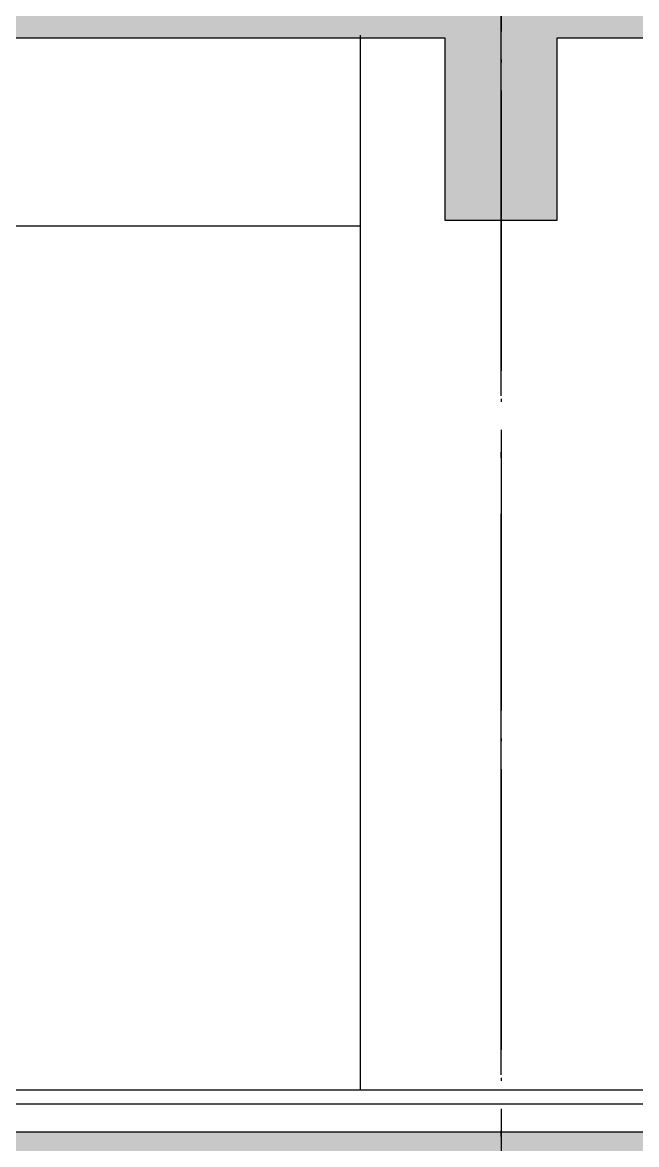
# Model space of a CAD drawing. Extents: x 1980812 to 2578970, y -669191 to 284498.
# Drawn here: x 2539764 to 2541951, y -312685 to -308685 of the extents above; entities that cross this region are included whole.
import ezdxf

# ---------------------------------------------------------------- set-up
doc = ezdxf.new("R2010")
doc.units = 0
doc.header["$LTSCALE"] = 1000
doc.header["$MEASUREMENT"] = 0
doc.linetypes.add('DOTE', pattern=[2.42, 2, -0.2, 0.02, -0.2])
for name, color, linetype in [('A-SECT-MBND-FINE', 252, 'Continuous'), ('dote', 1, 'DOTE'), ('SPACE_HATCH', 8, 'Continuous'), ('WALL', 4, 'Continuous'), ('可见看线', 63, 'Continuous'), ('空线', 3, 'Continuous'), ('面层', 31, 'Continuous')]:
    doc.layers.add(name, color=color, linetype=linetype)

# ---------------------------------------------------------------- blocks, each defined once
blk = doc.blocks.new('pou1')
at = {"layer": 'SPACE_HATCH'}
h = blk.add_hatch(color=256, dxfattribs=at)
h.dxf.hatch_style = 1
h.paths.add_polyline_path([(18500, -250), (14577.7, -250), (10600, -250), (10600, -1350), (10100, -1350), (10100, -250), (3300, -250), (3300, -900), (2900, -900), (2900, -250), (50, -250), (50, -900), (-200, -900), (-200, -700), (-200, 250), (-200, 350), (0, 350), (0, -150), (14577.7, -150), (28900, -150), (28900, 350), (29100, 350), (29100, 250), (29100, -700), (29100, -900), (28850, -900), (28850, -250), (26600, -250), (26600, -900), (26200, -900), (26200, -250), (19000, -250), (19000, -1350), (18500, -1350)])
at = {"layer": 'A-SECT-MBND-FINE'}
blk.add_line((26600, -900, 0), (26200, -900, 0), dxfattribs=at)
at = {"layer": 'WALL'}
for p, q in [((26200, -250, 0), (19000, -250, 0)), ((28850, -250, 0), (26600, -250, 0))]:
    blk.add_line(p, q, dxfattribs=at)
at = {"layer": 'WALL', "elevation": 0}
blk.add_lwpolyline([(26600, -250), (26600, -900), (26200, -900), (26200, -250)], dxfattribs=at)
at = {"layer": '可见看线'}
for p, q in [((26900, -4000, 0), (26900, -240, 0)), ((28830, -920, 0), (26900, -920, 0))]:
    blk.add_line(p, q, dxfattribs=at)

msp = doc.modelspace()

# ---------------------------------------------------------------- hatches: boundary and pattern name
at = {"layer": 'SPACE_HATCH'}
h = msp.add_hatch(color=256, dxfattribs=at)
h.dxf.hatch_style = 1
h.paths.add_polyline_path([(2549368.4, -312740.4), (2549368.4, -313840.4), (2548868.4, -313840.4), (2548868.4, -312740.4), (2541668.4, -312740.4), (2541668.4, -313390.4), (2541268.4, -313390.4), (2541268.4, -312740.4), (2539018.4, -312740.4), (2539018.4, -313390.4), (2538768.4, -313390.4), (2538768.4, -312340.4), (2538168.4, -312340.4), (2538168.4, -312140.4), (2538968.4, -312140.4), (2538968.4, -312140.4), (2538968.4, -312140.4), (2538968.4, -312640.4), (2553290.6, -312640.4), (2567868.4, -312640.4), (2567868.4, -312140.4), (2568068.4, -312140.4), (2568668.4, -312140.4), (2568668.4, -312340.4), (2568068.4, -312340.4), (2568068.4, -313390.4), (2567818.4, -313390.4), (2567818.4, -312740.4), (2564968.4, -312740.4), (2564968.4, -313390.4), (2564568.4, -313390.4), (2564568.4, -312740.4), (2557768.4, -312740.4), (2557768.4, -313840.4), (2557268.4, -313840.4), (2557268.4, -312740.4), (2553290.6, -312740.4)])

# ---------------------------------------------------------------- linework, layer by layer
at = {"layer": 'dote'}
msp.add_line((2541468.4, -317277, 0), (2541468.4, -256000.4, 0), dxfattribs=at)
at = {"layer": 'dote', "linetype": 'DOTE', "ltscale": 0.5}
for p, q in [((2541468.4, -307717.7, 0), (2541468.4, -317001.7, 0)), ((2537577.9, -312490.4), (2553290.6, -312490.4, 0))]:
    msp.add_line(p, q, dxfattribs=at)
at = {"layer": 'WALL'}
msp.add_line((2538968.4, -312640.4, 0), (2553290.6, -312640.4, 0), dxfattribs=at)
at = {"layer": '面层'}
for p, q in [((2538968.4, -312490.4, 0), (2553290.6, -312490.4, 0)), ((2538968.4, -312540.4, 0), (2553290.6, -312540.4, 0))]:
    msp.add_line(p, q, dxfattribs=at)

# ---------------------------------------------------------------- block references
at = {"layer": '空线', "xscale": -1, "rotation": 359.9999999999997}
msp.add_blockref('pou1', (2567868.4, -308490.4, 0), dxfattribs=at)

doc.saveas('drawing.dxf')
